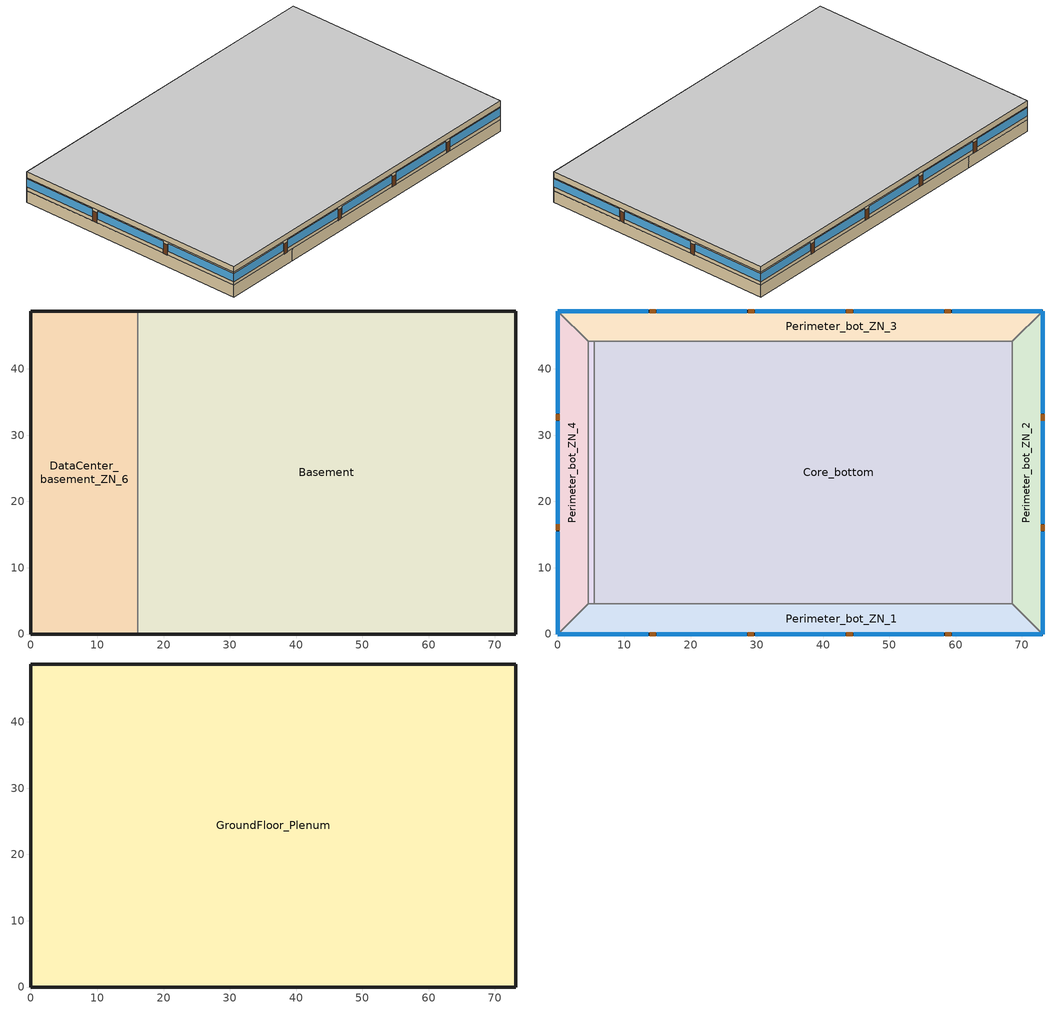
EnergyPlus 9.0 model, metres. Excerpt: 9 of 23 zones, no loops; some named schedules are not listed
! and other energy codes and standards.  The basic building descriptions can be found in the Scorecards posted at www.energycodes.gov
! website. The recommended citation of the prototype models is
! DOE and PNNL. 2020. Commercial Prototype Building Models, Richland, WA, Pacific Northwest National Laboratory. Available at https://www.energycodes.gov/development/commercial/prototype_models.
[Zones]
Basement
 floor adiabatic (ext_slab_8in_with_carpet): 73.11,48.74 73.11,0 16.08,0 16.08,48.74 z-2.44
 wall ground (Basement_Wall_East_Cfactor): 73.11,0 73.11,48.74 z-2.44:0
 wall ground (Basement_Wall_South_Cfactor): 16.08,0 73.11,0 z-2.44:0
 wall ground (Basement_Wall_North_Cfactor): 73.11,48.74 16.08,48.74 z-2.44:0
 wall to DataCenter_basement_ZN_6 (int_wall): 16.08,48.74 16.08,0 z-2.44:0
DataCenter_basement_ZN_6
 floor adiabatic (ext_slab_8in_with_carpet): 16.08,48.74 16.08,0 0,0 0,48.74 z-2.44
 wall ground (DataCenter_basement_ZN_6_Wall_North_Cfactor): 16.08,48.74 0,48.74 z-2.44:0
 wall ground (DataCenter_basement_ZN_6_Wall_South_Cfactor): 0,0 16.08,0 z-2.44:0
 wall ground (DataCenter_basement_ZN_6_Wall_West_Cfactor): 0,48.74 0,0 z-2.44:0
Core_bottom
 floor to DataCenter_basement_ZN_6 (int_slab_floor): 16.08,44.16 16.08,4.57 5.49,4.57 5.49,44.16 z0
 floor to Basement (int_slab_floor): 68.53,44.16 68.53,4.57 16.08,4.57 16.08,44.16 z0
 wall to Perimeter_bot_ZN_1 (int_wall): 5.49,4.57 68.53,4.57 z0:2.74
 wall to DataCenter_bot_ZN_6 (int_wall): 5.49,44.16 5.49,4.57 z0:2.74
 wall to Perimeter_bot_ZN_3 (int_wall): 68.53,44.16 5.49,44.16 z0:2.74
 wall to Perimeter_bot_ZN_2 (int_wall): 68.53,4.57 68.53,44.16 z0:2.74
 ceiling to GroundFloor_Plenum (DropCeiling): 5.49,44.16 5.49,4.57 68.53,4.57 68.53,44.16 z2.74
Perimeter_bot_ZN_3
 floor to Basement (int_slab_floor): 73.11,48.74 68.53,44.16 16.08,44.16 16.08,48.74 z0
 floor to DataCenter_basement_ZN_6 (int_slab_floor): 16.08,48.74 16.08,44.16 4.57,44.16 0,48.74 z0
 wall outside (nonres_ext_wall): 73.11,48.74 0,48.74 z0:2.74
 wall to Perimeter_bot_ZN_4 (int_wall): 0,48.74 4.57,44.16 z0:2.74
 wall to Perimeter_bot_ZN_2 (int_wall): 68.53,44.16 73.11,48.74 z0:2.74
 wall to DataCenter_bot_ZN_6 (int_wall): 4.57,44.16 5.49,44.16 z0:2.74
 window (Window_U_0.42_SHGC_0.25): 73.11,48.74 59.46,48.74 / 58.24,48.74 44.6,48.74 / 43.38,48.74 29.73,48.74 / 28.51,48.74 14.86,48.74 / 13.65,48.74 0,48.74 z0.8:2.5
 door (Swinging Door_con): 59.29,48.74 58.38,48.74 / 44.44,48.74 43.52,48.74 / 29.61,48.74 28.7,48.74 / 14.74,48.74 13.82,48.74 z0:2.13
 ceiling to GroundFloor_Plenum (DropCeiling): 0,48.74 4.57,44.16 68.53,44.16 73.11,48.74 z2.74
Perimeter_bot_ZN_2
 floor to Basement (int_slab_floor): 73.11,48.74 73.11,0 68.53,4.57 68.53,44.16 z0
 wall outside (nonres_ext_wall): 73.11,0 73.11,48.74 z0:2.74
 wall to Perimeter_bot_ZN_1 (int_wall): 68.53,4.57 73.11,0 z0:2.74
 window (Window_U_0.42_SHGC_0.25): 73.11,0 73.11,15.43 / 73.11,16.65 73.11,32.09 / 73.11,33.3 73.11,48.74 z0.83:2.5
 door (Swinging Door_con): 73.11,15.6 73.11,16.51 / 73.11,32.21 73.11,33.12 z0:2.13
 ceiling to GroundFloor_Plenum (DropCeiling): 68.53,44.16 68.53,4.57 73.11,0 73.11,48.74 z2.74
Perimeter_bot_ZN_1
 floor to DataCenter_basement_ZN_6 (int_slab_floor): 16.08,4.57 16.08,0 0,0 4.57,4.57 z0
 floor to Basement (int_slab_floor): 68.53,4.57 73.11,0 16.08,0 16.08,4.57 z0
 wall outside (nonres_ext_wall): 0,0 73.11,0 z0:2.74
 wall to DataCenter_bot_ZN_6 (int_wall): 5.49,4.57 4.57,4.57 z0:2.74
 wall to Perimeter_bot_ZN_4 (int_wall): 4.57,4.57 0,0 z0:2.74
 window (Window_U_0.42_SHGC_0.25): 0,0 13.65,0 / 14.87,0 28.51,0 / 29.73,0 43.38,0 / 44.6,0 58.24,0 / 59.46,0 73.11,0 z0.8:2.5
 door (Swinging Door_con): 13.81,0 14.73,0 / 28.64,0 29.56,0 / 43.53,0 44.44,0 / 58.43,0 59.34,0 z0:2.13
 ceiling to GroundFloor_Plenum (DropCeiling): 4.57,4.57 0,0 73.11,0 68.53,4.57 z2.74
Perimeter_bot_ZN_4
 floor to DataCenter_basement_ZN_6 (int_slab_floor): 4.57,44.16 4.57,4.57 0,0 0,48.74 z0
 wall outside (nonres_ext_wall): 0,48.74 0,0 z0:2.74
 wall to DataCenter_bot_ZN_6 (int_wall): 4.57,4.57 4.57,44.16 z0:2.74
 window (Window_U_0.42_SHGC_0.25): 0,48.74 0,33.3 / 0,32.09 0,16.65 / 0,15.43 0,0 z0.83:2.5
 door (Swinging Door_con): 0,33.19 0,32.27 / 0,16.55 0,15.64 z0:2.13
 ceiling to GroundFloor_Plenum (DropCeiling): 0,48.74 0,0 4.57,4.57 4.57,44.16 z2.74
DataCenter_bot_ZN_6
 floor to DataCenter_basement_ZN_6 (int_slab_floor): 5.49,44.16 5.49,4.57 4.57,4.57 4.57,44.16 z0
 ceiling to GroundFloor_Plenum (DropCeiling): 4.57,44.16 4.57,4.57 5.49,4.57 5.49,44.16 z2.74
GroundFloor_Plenum
 wall outside (nonres_ext_wall): 73.11,48.74 0,48.74 0,0 73.11,0 73.11,48.74 z2.74:3.96
 ceiling adiabatic (int_slab_ceiling): 0,48.74 0,0 73.11,0 73.11,48.74 z3.96
[Building]
OfficeLarge: North Axis {deg}=0; Terrain=City; Loads Convergence Tolerance Value=0.04; Temperature Convergence Tolerance Value {deltaC}=0.2; Solar Distribution=FullInteriorAndExterior; Maximum Number of Warmup Days=25; Minimum Number of Warmup Days=6
[Site:Location]
Site:Location=El Paso International Ap  Ut_TX_USA Design_Conditions; Latitude {N+ S-}=31.77; Longitude {W- E+}=-106.5; Time Zone Relative to GMT {GMT+/-}=-7; Elevation {m}=1186
[SizingPeriod:DesignDay] Day of Month=21; Dry-Bulb Temperature Range Modifier Type=DefaultMultipliers; Humidity Condition Type=Wetbulb; Barometric Pressure {Pa}=87865; Rain {Yes/No}=No; Snow on ground {Yes/No}=No; Daylight Savings Time Indicator=No
Name | Month | Day Type | Maximum Dry-Bulb Temperature {C} | Daily Dry-Bulb Temperature Range {C} | Wetbulb at Maximum Dry-Bulb {C} | Wind Speed {m/s} design conditions vs. traditional 6.71 m/s (15 mph) | Wind Direction {Degrees; N=0, S=180} | Solar Model Indicator | Clearness {0.0 to 1.1} | Wind Speed {m/s} design conditions vs. traditional 3.35 m/s (7mph) | ASHRAE Clear Sky Optical Depth for Beam Irradiance (taub) | ASHRAE Clear Sky Optical Depth for Diffuse Irradiance (taud)
El Paso International Ap  Ut Ann Htg 99.6% Condns DB | 12 | WinterDesignDay | -5.2 | 0 | -5.2 | 2.2 | 20 | ASHRAEClearSky | 0
El Paso International Ap  Ut Ann Clg .4% Condns DB=>MWB | 7 | SummerDesignDay | 38.1 | 13 | 18.1 |  | 280 | ASHRAETau |  | 3.9 | 0.605 | 1.547
[Site:WaterMainsTemperature]
Calculation Method=Correlation; Annual average outdoor air temperature {C}=17.9417; Maximum difference in monthly average outdoor air temperatures {C}=21.1
[Site:GroundTemperature:FCfactorMethod]
January Ground Temperature {C}=18.3; February Ground Temperature {C}=11.2; March Ground Temperature {C}=6.8; April Ground Temperature {C}=8.1; May Ground Temperature {C}=10.3; June Ground Temperature {C}=12.5; July Ground Temperature {C}=19.2; August Ground Temperature {C}=23.8; September Ground Temperature {C}=27.9; October Ground Temperature {C}=27.5; November Ground Temperature {C}=26.3; December Ground Temperature {C}=23.4
[Material:NoMass]
Opaque Door panel_con: MediumRough, 0.475964, 0.9, 0.7, 0.7
CP02 CARPET PAD: VeryRough, 0.21648, 0.9, 0.7, 0.8
Nonres_Exterior_Wall_Insulation: MediumSmooth, 1.11476, 0.9, 0.7, 0.7
[Construction]
Swinging Door_con: Opaque Door panel_con
InteriorFurnishings: Std Wood 6inch
DropCeiling: AC02 Acoustic Ceiling
int_wall: G01 13mm gypsum board, G01 13mm gypsum board
ext_slab_8in_with_carpet: 200mm Normalweight concrete floor, CP02 CARPET PAD
int_slab_floor: 100mm Normalweight concrete floor, CP02 CARPET PAD
int_slab_ceiling: CP02 CARPET PAD, 100mm Normalweight concrete floor
nonres_ext_wall: 200mm Normalweight concrete wall, Nonres_Exterior_Wall_Insulation, G01 13mm gypsum board
Window_U_0.42_SHGC_0.25: Glazing Layer
[Material]
Name | Roughness | Thickness {m} | Conductivity {W/m-K} | Density {kg/m3} | Specific Heat {J/kg-K} | Thermal Absorptance | Solar Absorptance | Visible Absorptance | Absorptance:Thermal | Absorptance:Solar | Absorptance:Visible
Std Wood 6inch | MediumSmooth | 0.15 | 0.12 | 540 | 1210 | 0.9 | 0.7 | 0.7
AC02 Acoustic Ceiling | MediumSmooth | 0.0127 | 0.057 | 288 | 1339 | 0.9 | 0.7 | 0.2
G01 13mm gypsum board | Smooth | 0.0127 | 0.16 | 800 | 1090 |  |  |  | 0.9 | 0.7 | 0.5
200mm Normalweight concrete wall; 200mm Normalweight concrete floor | MediumRough | 0.2032 | 2.31 | 2322 | 832
100mm Normalweight concrete floor | MediumRough | 0.1016 | 2.31 | 2322 | 832
[WindowMaterial:SimpleGlazingSystem]
Glazing Layer: U-Factor {W/m2-K}=2.38487; Solar Heat Gain Coefficient=0.25; Visible Transmittance=0.275
[Construction:CfactorUndergroundWall] C-Factor=6.47292; Height=2.439
Basement_Wall_East_Cfactor; Basement_Wall_South_Cfactor; Basement_Wall_North_Cfactor; DataCenter_basement_ZN_6_Wall_North_Cfactor; DataCenter_basement_ZN_6_Wall_South_Cfactor; DataCenter_basement_ZN_6_Wall_West_Cfactor
[Zone] Multiplier=1
Name | Type | Ceiling Height {m} | Volume {m3} | Floor Area {m2} | Part of Total Floor Area
Basement; Core_bottom; Perimeter_bot_ZN_3; Perimeter_bot_ZN_2; Perimeter_bot_ZN_1; Perimeter_bot_ZN_4 | 1 | autocalculate | autocalculate | autocalculate | YES
GroundFloor_Plenum |  | autocalculate | autocalculate | autocalculate | No
DataCenter_bot_ZN_6; DataCenter_basement_ZN_6
[InternalMass] Construction=InteriorFurnishings
Name | Zone | Surface Area {m2}
Basement_InternalMass_1 | Basement | 7126.21
Core_bottom_InternalMass_1 | Core_bottom | 5064.65
Perimeter_bot_ZN_3_InternalMass_1 | Perimeter_bot_ZN_3 | 626.8258
Perimeter_bot_ZN_2_InternalMass_1 | Perimeter_bot_ZN_2 | 403.9504
Perimeter_bot_ZN_1_InternalMass_1 | Perimeter_bot_ZN_1 | 626.8354
Perimeter_bot_ZN_4_InternalMass_1 | Perimeter_bot_ZN_4 | 403.9478
[People] Number of People Schedule=BLDG_OCC_SCH_wo_SB; Number of People Calculation Method=Area/Person; Zone Floor Area per Person {m2/person}=18.5788; Fraction Radiant=0.3; Sensible Heat Fraction=AUTOCALCULATE; Activity Level Schedule=ACTIVITY_SCH; Enable ASHRAE 55 Comfort Warnings=No; Mean Radiant Temperature Calculation Type=ZoneAveraged; Work Efficiency Schedule=WORK_EFF_SCH; Clothing Insulation Calculation Method=ClothingInsulationSchedule; Clothing Insulation Schedule=CLOTHING_SCH; Air Velocity Schedule=AIR_VELO_SCH; Thermal Comfort Model 1 Type=FANGER
Name | Zone or ZoneList
Basement | Basement
Core_bottom | Core_bottom
Perimeter_bot_ZN_3 | Perimeter_bot_ZN_3
Perimeter_bot_ZN_2 | Perimeter_bot_ZN_2
Perimeter_bot_ZN_1 | Perimeter_bot_ZN_1
Perimeter_bot_ZN_4 | Perimeter_bot_ZN_4
[Lights] Schedule=BLDG_LIGHT_SCH; Design Level Calculation Method=Watts/Area; Watts per Zone Floor Area {W/m2}=6.8889; Return Air Fraction=0; Fraction Radiant=0.7; Fraction Visible=0.2; Fraction Replaceable=1; Return Air Fraction Calculated from Plenum Temperature=No
Name | Zone or ZoneList
Basement_Lights | Basement
Core_bottom_Lights | Core_bottom
Perimeter_bot_ZN_3_Lights | Perimeter_bot_ZN_3
Perimeter_bot_ZN_2_Lights | Perimeter_bot_ZN_2
Perimeter_bot_ZN_1_Lights | Perimeter_bot_ZN_1
Perimeter_bot_ZN_4_Lights | Perimeter_bot_ZN_4
DataCenter_Basement_Lights | DataCenter_basement_ZN_6
DataCenter_bot_Lights | DataCenter_bot_ZN_6
[ElectricEquipment] Fraction Latent=0; Fraction Lost=0
Name | Zone or ZoneList | Schedule | Design Level Calculation Method | Design Level {W} | Fraction Radiant | Watts per Zone Floor Area {W/m2}
Basement_MiscPlug_Equip | Basement | Always_on | EquipmentLevel | 13457.5 | 0.5
Core_bottom_MiscPlug_Equip | Core_bottom | BLDG_EQUIP_SCH | EquipmentLevel | 20142.9 | 0.5
Perimeter_bot_ZN_3_MiscPlug_Equip | Perimeter_bot_ZN_3 | BLDG_EQUIP_SCH | EquipmentLevel | 2529.24 | 0.5
Perimeter_bot_ZN_2_MiscPlug_Equip | Perimeter_bot_ZN_2 | BLDG_EQUIP_SCH | EquipmentLevel | 1629.94 | 0.5
Perimeter_bot_ZN_1_MiscPlug_Equip | Perimeter_bot_ZN_1 | BLDG_EQUIP_SCH | EquipmentLevel | 2529.28 | 0.5
Perimeter_bot_ZN_4_MiscPlug_Equip | Perimeter_bot_ZN_4 | BLDG_EQUIP_SCH | EquipmentLevel | 1629.93 | 0.5
DataCenter_Basement_MiscPlug_Equip | DataCenter_basement_ZN_6 | DataCenter_EQUIP_SCH | Watts/Area | 0 | 0.1 | 484.423
DataCenter_bot_MiscPlug_Equip | DataCenter_bot_ZN_6 | DataCenter_EQUIP_SCH | Watts/Area | 0 | 0.1 | 215.299
[Exterior:FuelEquipment] Fuel Use Type=Electricity
Name | Schedule | Design Level {W}
Elevators | BLDG_ELEVATORS | 244444
Elevators_Lights_Fan | ELEV_LIGHT_FAN_SCH_ADD_DF | 752
[Exterior:Lights] Control Option=AstronomicalClock
Name | Schedule | Design Level {W}
Exterior_Lights_a | Exterior_lighting_schedule_a | 12979.2
Exterior_Lights_b | Exterior_lighting_schedule_b_2016 | 968
Exterior_Lights_c | Exterior_lighting_schedule_c_2016 | 26027
[Daylighting:Controls] Daylighting Method=SplitFlux; Lighting Control Type=Continuousoff; Minimum Input Power Fraction for Continuous or ContinuousOff Dimming Control=0.2; Minimum Light Output Fraction for Continuous or ContinuousOff Dimming Control=0.2; Number of Stepped Control Steps=3; Probability Lighting will be Reset When Needed in Manual Stepped Control=1; Maximum Allowable Discomfort Glare Index=22; Fraction of Zone Controlled by Reference Point 1=0.3857; Illuminance Setpoint at Reference Point 1 {lux}=377; Fraction of Zone Controlled by Reference Point 2=0.1385; Illuminance Setpoint at Reference Point 2 {lux}=377
Name | Zone | Glare Calculation Daylighting Reference Point | Glare Calculation Azimuth Angle of View Direction Clockwise from Zone y-Axis {deg} | Daylighting Reference Point 1 | Daylighting Reference Point 2
Perimeter_bot_ZN_1_DaylCtrl | Perimeter_bot_ZN_1 | Perimeter_bot_ZN_1_DaylRefPt1 | 180 | Perimeter_bot_ZN_1_DaylRefPt1 | Perimeter_bot_ZN_1_DaylRefPt2
Perimeter_bot_ZN_2_DaylCtrl | Perimeter_bot_ZN_2 | Perimeter_bot_ZN_2_DaylRefPt1 | 90 | Perimeter_bot_ZN_2_DaylRefPt1 | Perimeter_bot_ZN_2_DaylRefPt2
Perimeter_bot_ZN_3_DaylCtrl | Perimeter_bot_ZN_3 | Perimeter_bot_ZN_3_DaylRefPt1 | 0 | Perimeter_bot_ZN_3_DaylRefPt1 | Perimeter_bot_ZN_3_DaylRefPt2
Perimeter_bot_ZN_4_DaylCtrl | Perimeter_bot_ZN_4 | Perimeter_bot_ZN_4_DaylRefPt1 | 270 | Perimeter_bot_ZN_4_DaylRefPt1 | Perimeter_bot_ZN_4_DaylRefPt2
[ZoneInfiltration:DesignFlowRate] Schedule=INFIL_SCH_PNNL; Design Flow Rate Calculation Method=Flow/ExteriorArea; Flow per Exterior Surface Area {m3/s-m2}=0.00056896; Constant Term Coefficient=0; Temperature Term Coefficient=0; Velocity Term Coefficient=0.224; Velocity Squared Term Coefficient=0
Name | Zone or ZoneList
Perimeter_bot_ZN_3_Infiltration | Perimeter_bot_ZN_3
Perimeter_bot_ZN_2_Infiltration | Perimeter_bot_ZN_2
Perimeter_bot_ZN_1_Infiltration | Perimeter_bot_ZN_1
Perimeter_bot_ZN_4_Infiltration | Perimeter_bot_ZN_4
GroundFloor_Plenum_Infiltration | GroundFloor_Plenum
[AvailabilityManager:Scheduled] Schedule=Always_On
AirLoop DataCenter Basement Availability; AirLoop DataCenter bot Availability; AirLoop DataCenter mid Availability; AirLoop DataCenter top Availability
[AvailabilityManager:NightCycle] Applicability Schedule=Always_On; Fan Schedule=HVACOperationSchd; Control Type=CycleOnAny; Thermostat Tolerance {deltaC}=1; Cycling Run Time Control Type=FixedRunTime; Cycling Run Time {s}=1800
CAV_bas Availability Manager; VAV_bot WITH REHEAT Availability Manager; VAV_mid WITH REHEAT Availability Manager; VAV_top WITH REHEAT Availability Manager
[AirLoopHVAC:ReturnPlenum]
GroundFloor_Return_Plenum: Zone=GroundFloor_Plenum
[EnergyManagementSystem:Sensor]
Name | Output:Variable or Output:Meter | Output:Variable or Output:Meter Index Key
T_OA | Site Outdoor Air Drybulb Temperature
Facility_Int_LTG | InteriorLights:Electricity
SensedCurveInput | Performance Curve Input Variable 1 Value | Tower_Fan_Curve
SensedCurveValue | Performance Curve Output Value | Tower_Fan_Curve
OAT | Site Outdoor Air Drybulb Temperature | Environment
[EnergyManagementSystem:Actuator]
Name | Actuated Component Unique | Actuated Component Type | Actuated Component Control Type
DataCenter_ExtraElecHeatC_Status | DataCenter_ExtraElecHeatC_Sch | Schedule:Compact | Schedule Value
DataCenter_ExtraWaterHeatC_Status | DataCenter_ExtraWaterHeatC_Sch | Schedule:Compact | Schedule Value
VAV_bot_WITH_REHEAT_MAX_OA_FRAC | VAV_bot WITH REHEAT Max OA Fraction | Schedule:Constant | Schedule Value
VAV_mid_WITH_REHEAT_MAX_OA_FRAC | VAV_mid WITH REHEAT Max OA Fraction | Schedule:Constant | Schedule Value
VAV_top_WITH_REHEAT_MAX_OA_FRAC | VAV_top WITH REHEAT Max OA Fraction | Schedule:Constant | Schedule Value
TowerCurveOutput | Tower_Fan_Curve | Curve | Curve Result
BoilerCurve | HEATSYS1 BOILER EFFICIENCY CURVE | Curve | Curve Result
CLGSETP_SCH_Actuator | CLGSETP_SCH_Yes_Optimum | Schedule:Compact | Schedule Value
CLGSETP_SCH_w_SB_Actuator | CLGSETP_SCH_Yes_Optimum_w_SB | Schedule:Compact | Schedule Value
HTGSETP_SCH_Actuator | HTGSETP_SCH_Yes_Optimum | Schedule:Compact | Schedule Value
HTGSETP_SCH_w_SB_Actuator | HTGSETP_SCH_Yes_Optimum_w_SB | Schedule:Compact | Schedule Value
Basement_Light_Actuator | Basement_lights | Lights | Electric Power Level
Core_bottom_Light_Actuator | Core_bottom_lights | Lights | Electric Power Level
Core_mid_Light_Actuator | Core_mid_lights | Lights | Electric Power Level
Core_top_Light_Actuator | Core_top_lights | Lights | Electric Power Level
Perimeter_bot_ZN_3_Light_Actuator | Perimeter_bot_ZN_3_lights | Lights | Electric Power Level
Perimeter_bot_ZN_2_Light_Actuator | Perimeter_bot_ZN_2_lights | Lights | Electric Power Level
Perimeter_bot_ZN_1_Light_Actuator | Perimeter_bot_ZN_1_lights | Lights | Electric Power Level
Perimeter_bot_ZN_4_Light_Actuator | Perimeter_bot_ZN_4_lights | Lights | Electric Power Level
Perimeter_mid_ZN_3_Light_Actuator | Perimeter_mid_ZN_3_lights | Lights | Electric Power Level
Perimeter_mid_ZN_2_Light_Actuator | Perimeter_mid_ZN_2_lights | Lights | Electric Power Level
Perimeter_mid_ZN_1_Light_Actuator | Perimeter_mid_ZN_1_lights | Lights | Electric Power Level
Perimeter_mid_ZN_4_Light_Actuator | Perimeter_mid_ZN_4_lights | Lights | Electric Power Level
Perimeter_top_ZN_3_Light_Actuator | Perimeter_top_ZN_3_lights | Lights | Electric Power Level
Perimeter_top_ZN_2_Light_Actuator | Perimeter_top_ZN_2_lights | Lights | Electric Power Level
Perimeter_top_ZN_1_Light_Actuator | Perimeter_top_ZN_1_lights | Lights | Electric Power Level
Perimeter_top_ZN_4_Light_Actuator | Perimeter_top_ZN_4_lights | Lights | Electric Power Level
[EnergyManagementSystem:ProgramCallingManager]
DataCenter_Main_Manager: InsideHVACSystemIterationLoop; DataCenter_Main
VAV_bot_WITH_REHEAT_MAX_OA_FRAC_Prog_Manager: InsideHVACSystemIterationLoop; VAV_bot_WITH_REHEAT_MAX_OA_FRAC
VAV_mid_WITH_REHEAT_MAX_OA_FRAC_Prog_Manager: InsideHVACSystemIterationLoop; VAV_mid_WITH_REHEAT_MAX_OA_FRAC
VAV_top_WITH_REHEAT_MAX_OA_FRAC_Prog_Manager: InsideHVACSystemIterationLoop; VAV_top_WITH_REHEAT_MAX_OA_FRAC
Transformer_Load_Prog_Manager: AfterPredictorAfterHVACManagers; Transformer_Load_Prog
ChangeTowerFlow_Manager: InsideHVACSystemIterationLoop; ChangTowerFlow
BoilerParManager: BeginNewEnvironment; SetBoilerPar
BoilerCurveManager: InsideHVACSystemIterationLoop; SetBoilerCurve
OA_BASED_OPTIMUM_START_EMS_Program Manager: AfterPredictorAfterHVACManagers; OA_BASED_OPTIMUM_START_EMS_Program
PlantPump_EMS_Program Manager: InsideHVACSystemIterationLoop; PlantPump_EMS_Program
SET_Basement_Light_EMS_Program_Prog_Manager: AfterPredictorAfterHVACManagers; SET_Basement_Light_EMS_Program
SET_Core_bottom_Light_EMS_Program_Prog_Manager: AfterPredictorAfterHVACManagers; SET_Core_bottom_Light_EMS_Program
SET_Core_mid_Light_EMS_Program_Prog_Manager: AfterPredictorAfterHVACManagers; SET_Core_mid_Light_EMS_Program
SET_Core_top_Light_EMS_Program_Prog_Manager: AfterPredictorAfterHVACManagers; SET_Core_top_Light_EMS_Program
SET_Perimeter_bot_ZN_3_Light_EMS_Program_Prog_Manager: AfterPredictorAfterHVACManagers; SET_Perimeter_bot_ZN_3_Light_EMS_Program
SET_Perimeter_bot_ZN_2_Light_EMS_Program_Prog_Manager: AfterPredictorAfterHVACManagers; SET_Perimeter_bot_ZN_2_Light_EMS_Program
SET_Perimeter_bot_ZN_1_Light_EMS_Program_Prog_Manager: AfterPredictorAfterHVACManagers; SET_Perimeter_bot_ZN_1_Light_EMS_Program
SET_Perimeter_bot_ZN_4_Light_EMS_Program_Prog_Manager: AfterPredictorAfterHVACManagers; SET_Perimeter_bot_ZN_4_Light_EMS_Program
SET_Perimeter_mid_ZN_3_Light_EMS_Program_Prog_Manager: AfterPredictorAfterHVACManagers; SET_Perimeter_mid_ZN_3_Light_EMS_Program
SET_Perimeter_mid_ZN_2_Light_EMS_Program_Prog_Manager: AfterPredictorAfterHVACManagers; SET_Perimeter_mid_ZN_2_Light_EMS_Program
SET_Perimeter_mid_ZN_1_Light_EMS_Program_Prog_Manager: AfterPredictorAfterHVACManagers; SET_Perimeter_mid_ZN_1_Light_EMS_Program
SET_Perimeter_mid_ZN_4_Light_EMS_Program_Prog_Manager: AfterPredictorAfterHVACManagers; SET_Perimeter_mid_ZN_4_Light_EMS_Program
SET_Perimeter_top_ZN_3_Light_EMS_Program_Prog_Manager: AfterPredictorAfterHVACManagers; SET_Perimeter_top_ZN_3_Light_EMS_Program
SET_Perimeter_top_ZN_2_Light_EMS_Program_Prog_Manager: AfterPredictorAfterHVACManagers; SET_Perimeter_top_ZN_2_Light_EMS_Program
SET_Perimeter_top_ZN_1_Light_EMS_Program_Prog_Manager: AfterPredictorAfterHVACManagers; SET_Perimeter_top_ZN_1_Light_EMS_Program
SET_Perimeter_top_ZN_4_Light_EMS_Program_Prog_Manager: AfterPredictorAfterHVACManagers; SET_Perimeter_top_ZN_4_Light_EMS_Program
